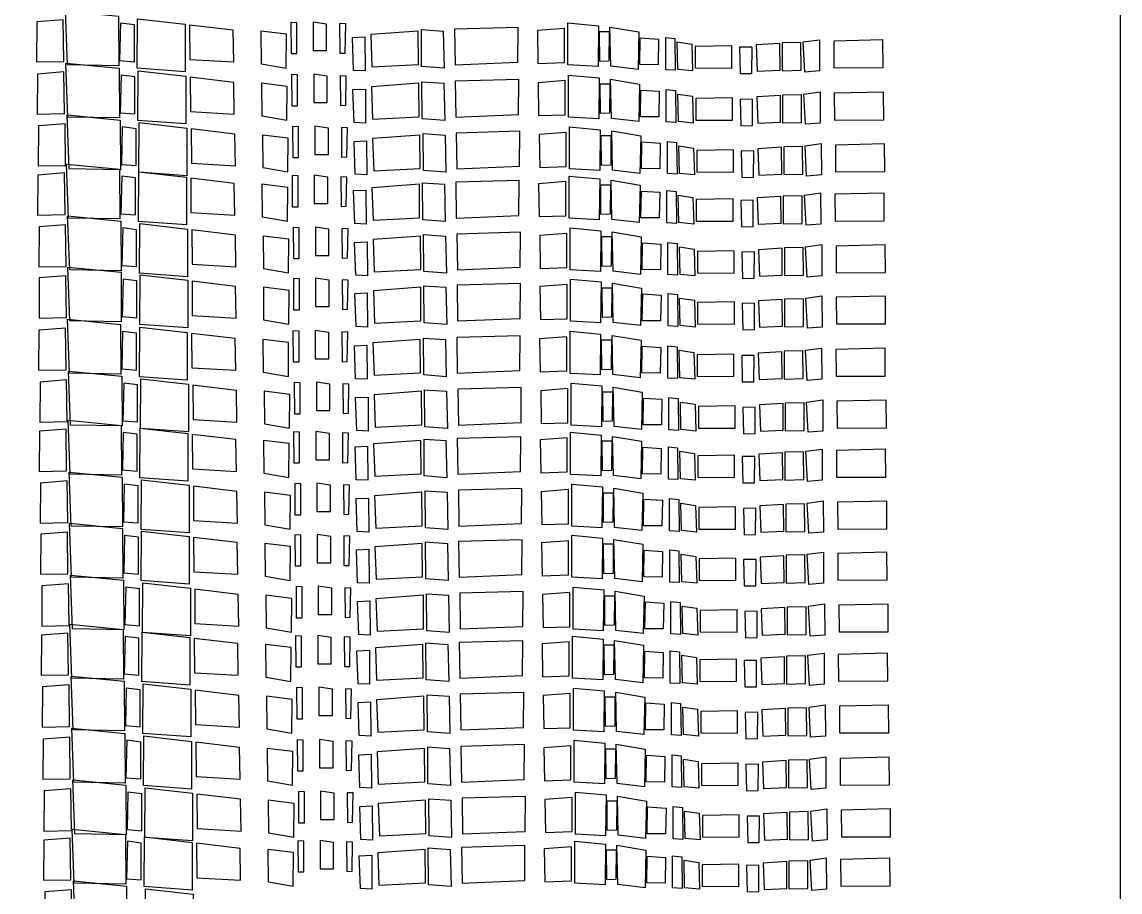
# Model space of a CAD drawing. Extents: x 1 to 156, y 0 to 242.
# Drawn here: x 75.2 to 155.9, y 118.2 to 182.2 of the extents above; entities that cross this region are included whole.
import ezdxf

# ---------------------------------------------------------------- set-up
doc = ezdxf.new("R2010")
doc.units = 0
doc.layers.get('0').update_dxf_attribs({"linetype": 'CONTINUOUS'})

msp = doc.modelspace()

# ---------------------------------------------------------------- linework, layer by layer
at = {"color": 7}
msp.add_lwpolyline([(0.657896, 2.400009), (0.657896, 227.00637), (8.592498, 234.941014), (8.592498, 242.398827), (11.251446, 242.398827), (11.251446, 239.998607), (31.086725, 239.998607), (31.086725, 242.398827), (33.724845, 242.398827), (33.724845, 237.599974), (122.790896, 237.599974), (122.790896, 242.398827), (125.429016, 242.398827), (125.429016, 239.998607), (145.264296, 239.998607), (145.264296, 242.398827), (147.92324, 242.398827), (147.92324, 234.941014), (155.857888, 227.006321), (155.857888, 2.400009)], dxfattribs=at)
for points in [[(76.29337, 182.175177), (76.27217, 179.227593), (78.286714, 179.269993), (78.244314, 182.323609), (76.29337, 182.175177)], [(78.392722, 182.980993), (82.294568, 182.599289), (82.315768, 178.951905), (78.541162, 179.015505), (78.392722, 182.980993)], [(83.694144, 182.408441), (87.19308, 182.005529), (87.19308, 178.506601), (83.672944, 178.761057), (83.694144, 182.408441)], [(82.443016, 182.090345), (82.379416, 179.333617), (83.460904, 179.248801), (83.460904, 181.963121), (82.443016, 182.090345)], [(87.511168, 181.941921), (87.532368, 179.418441), (90.75564, 179.227593), (90.71324, 181.560209), (87.511168, 181.941921)], [(92.748968, 181.496601), (92.770168, 179.100345), (94.615064, 178.782273), (94.636264, 181.263337), (92.748968, 181.496601)], [(94.954352, 182.132769), (94.975552, 179.842553), (95.399664, 179.842553), (95.399664, 182.111561), (94.954352, 182.132769)], [(96.587184, 182.153969), (96.587184, 180.075825), (97.583856, 180.075825), (97.583856, 182.005529), (96.587184, 182.153969)], [(98.538112, 182.047937), (98.559312, 179.863769), (98.941008, 179.884969), (98.983408, 182.026737), (98.538112, 182.047937)], [(100.828328, 181.242129), (100.913152, 178.867097), (104.327264, 179.036737), (104.306064, 181.496601), (100.828328, 181.242129)], [(104.53932, 181.602625), (106.150944, 181.496601), (106.214544, 178.761057), (104.560496, 178.888297), (104.53932, 181.602625)], [(106.977968, 181.645041), (107.020368, 179.015529), (111.622, 179.206377), (111.6432, 181.772273), (106.977968, 181.645041)], [(113.064, 181.539009), (113.1064, 179.121561), (115.05732, 179.185161), (115.05732, 181.687425), (113.064, 181.539009)], [(115.30312, 182.094673), (117.552312, 181.884729), (117.522312, 178.885809), (115.303104, 179.005753), (115.30312, 182.094673)], [(118.392032, 181.794777), (120.521272, 181.434905), (120.461272, 178.675881), (118.451992, 178.915801), (118.392032, 181.794777)], [(99.471168, 181.030065), (100.383008, 181.072465), (100.404208, 178.570193), (99.555976, 178.612593), (99.471168, 181.030065)], [(117.602008, 181.432977), (117.623208, 179.291209), (118.344208, 179.312409), (118.365408, 181.432961), (117.602008, 181.432977)], [(120.61124, 181.000049), (121.960752, 180.910089), (121.930752, 179.020761), (120.58124, 179.035801), (120.61124, 181.000049)], [(122.485568, 181.030049), (123.160336, 180.955089), (123.190336, 178.615921), (122.485584, 178.660961), (122.485568, 181.030049)], [(123.325272, 180.700161), (124.404896, 180.535217), (124.464816, 178.570921), (123.370208, 178.675881), (123.325272, 180.700161)], [(132.591976, 180.700161), (133.77656, 180.865105), (133.7916, 178.570921), (132.711984, 178.480953), (132.591976, 180.700161)], [(134.826192, 180.760145), (134.841232, 178.795841), (138.454944, 178.810881), (138.439904, 180.850145), (134.826192, 180.760145)], [(124.644792, 180.370281), (124.644792, 178.795841), (127.343848, 178.780801), (127.343848, 180.415209), (124.644792, 180.370281)], [(127.913648, 180.310297), (127.958688, 178.375993), (128.813384, 178.391033), (128.828424, 180.325353), (127.913648, 180.310297)], [(129.128208, 180.490233), (129.203168, 178.555929), (130.882576, 178.630889), (130.867536, 180.595185), (129.128208, 180.490233)], [(131.032528, 180.625185), (131.032528, 178.585921), (132.427032, 178.615921), (132.412072, 180.655201), (131.032528, 180.625185)], [(78.437866, 179.148857), (82.339712, 178.767153), (82.360912, 175.119777), (78.586306, 175.183377), (78.437866, 179.148857)], [(76.338514, 178.343041), (76.317314, 175.395449), (78.33185, 175.437849), (78.28945, 178.491465), (76.338514, 178.343041)], [(82.48816, 178.258217), (82.42456, 175.501481), (83.506048, 175.416657), (83.506048, 178.130977), (82.48816, 178.258217)], [(83.739288, 178.576305), (87.238224, 178.173385), (87.238224, 174.674457), (83.71808, 174.928929), (83.739288, 178.576305)], [(94.999496, 178.300633), (95.020696, 176.010425), (95.444816, 176.010425), (95.444816, 178.279417), (94.999496, 178.300633)], [(96.632328, 178.321841), (96.632328, 176.243673), (97.629, 176.243673), (97.629, 178.173385), (96.632328, 178.321841)], [(115.348264, 178.262529), (117.597456, 178.052601), (117.567456, 175.053665), (115.348232, 175.173633), (115.348264, 178.262529)], [(87.556312, 178.109785), (87.577512, 175.586305), (90.800776, 175.395449), (90.758376, 177.728081), (87.556312, 178.109785)], [(92.794104, 177.664457), (92.815304, 175.268217), (94.660192, 174.950129), (94.681392, 177.431201), (92.794104, 177.664457)], [(98.583256, 178.215801), (98.604456, 176.031617), (98.986152, 176.052817), (99.028552, 178.194593), (98.583256, 178.215801)], [(100.873456, 177.409985), (100.958288, 175.034945), (104.3724, 175.204601), (104.3512, 177.664457), (100.873456, 177.409985)], [(104.584464, 177.770489), (106.196088, 177.664457), (106.259688, 174.928929), (104.60564, 175.056169), (104.584464, 177.770489)], [(107.023112, 177.812897), (107.065512, 175.183401), (111.667144, 175.374249), (111.688344, 177.940129), (107.023112, 177.812897)], [(113.109136, 177.706865), (113.151536, 175.289417), (115.102456, 175.353017), (115.102456, 177.855289), (113.109136, 177.706865)], [(117.647152, 177.600833), (117.668352, 175.459057), (118.389344, 175.480257), (118.410544, 177.600825), (117.647152, 177.600833)], [(118.43716, 177.962633), (120.566416, 177.602761), (120.506416, 174.843745), (118.497136, 175.083657), (118.43716, 177.962633)], [(99.516312, 177.197921), (100.428136, 177.240321), (100.449336, 174.738049), (99.601112, 174.780449), (99.516312, 177.197921)], [(120.656368, 177.167913), (122.005896, 177.077945), (121.975896, 175.188625), (120.626384, 175.203665), (120.656368, 177.167913)], [(122.530712, 177.197905), (123.205472, 177.122945), (123.235472, 174.783785), (122.53072, 174.828825), (122.530712, 177.197905)], [(123.370416, 176.868017), (124.45004, 176.703081), (124.51004, 174.738785), (123.415432, 174.843745), (123.370416, 176.868017)], [(129.173352, 176.658097), (129.248312, 174.723785), (130.92772, 174.798745), (130.91268, 176.763041), (129.173352, 176.658097)], [(131.07768, 176.793057), (131.07768, 174.753769), (132.472176, 174.783769), (132.457136, 176.823033), (131.07768, 176.793057)], [(132.63712, 176.868017), (133.821704, 177.032961), (133.836664, 174.738785), (132.757056, 174.648817), (132.63712, 176.868017)], [(134.871336, 176.928001), (134.886376, 174.963705), (138.500096, 174.978665), (138.485056, 177.017953), (134.871336, 176.928001)], [(124.689936, 176.538145), (124.689936, 174.963705), (127.388992, 174.948665), (127.388992, 176.583081), (124.689936, 176.538145)], [(127.958792, 176.478153), (128.003832, 174.543849), (128.858528, 174.558889), (128.873568, 176.493201), (127.958792, 176.478153)], [(78.520818, 175.343137), (82.422664, 174.961425), (82.443864, 171.314057), (78.669258, 171.377657), (78.520818, 175.343137)], [(76.421466, 174.537313), (76.400266, 171.589729), (78.414802, 171.632129), (78.372402, 174.685745), (76.421466, 174.537313)], [(82.571104, 174.452497), (82.507504, 171.695761), (83.588992, 171.610921), (83.588992, 174.325249), (82.571104, 174.452497)], [(83.82224, 174.770577), (87.321176, 174.367665), (87.321176, 170.868737), (83.801032, 171.123201), (83.82224, 174.770577)], [(87.639256, 174.304057), (87.660456, 171.780577), (90.88372, 171.589729), (90.84132, 173.922353), (87.639256, 174.304057)], [(95.082448, 174.494905), (95.103648, 172.204697), (95.52776, 172.204697), (95.52776, 174.473697), (95.082448, 174.494905)], [(96.715288, 174.516105), (96.715288, 172.437945), (97.71196, 172.437945), (97.71196, 174.367665), (96.715288, 174.516105)], [(98.6662, 174.410081), (98.6874, 172.225897), (99.069112, 172.247097), (99.111512, 174.388857), (98.6662, 174.410081)], [(115.431208, 174.456801), (117.680416, 174.246881), (117.650416, 171.247945), (115.431192, 171.367905), (115.431208, 174.456801)], [(92.877056, 173.858729), (92.898256, 171.462481), (94.743152, 171.144401), (94.764352, 173.625473), (92.877056, 173.858729)], [(99.599256, 173.392209), (100.511096, 173.434609), (100.532296, 170.932337), (99.684072, 170.974737), (99.599256, 173.392209)], [(100.956424, 173.604257), (101.04124, 171.229233), (104.45536, 171.398873), (104.43416, 173.858729), (100.956424, 173.604257)], [(104.667408, 173.964761), (106.279048, 173.858729), (106.342648, 171.123201), (104.6886, 171.250433), (104.667408, 173.964761)], [(107.106056, 174.007177), (107.148456, 171.377673), (111.750088, 171.568513), (111.771288, 174.134401), (107.106056, 174.007177)], [(113.192096, 173.901145), (113.234496, 171.483705), (115.1854, 171.547305), (115.1854, 174.049577), (113.192096, 173.901145)], [(117.730096, 173.795113), (117.751296, 171.653345), (118.472296, 171.674545), (118.493496, 173.795113), (117.730096, 173.795113)], [(118.52012, 174.156913), (120.64936, 173.797033), (120.58936, 171.038017), (118.580072, 171.277929), (118.52012, 174.156913)], [(120.739328, 173.362193), (122.088856, 173.272225), (122.058856, 171.382897), (120.709336, 171.397937), (120.739328, 173.362193)], [(122.613672, 173.392177), (123.288432, 173.317217), (123.318432, 170.978049), (122.61368, 171.023089), (122.613672, 173.392177)], [(123.45336, 173.062297), (124.532984, 172.897353), (124.592904, 170.933057), (123.498304, 171.038017), (123.45336, 173.062297)], [(124.772896, 172.732409), (124.772896, 171.157977), (127.471936, 171.142937), (127.471936, 172.777353), (124.772896, 172.732409)], [(128.041736, 172.672433), (128.086776, 170.738121), (128.941464, 170.753161), (128.956504, 172.687481), (128.041736, 172.672433)], [(129.256296, 172.852369), (129.331256, 170.918065), (131.010664, 170.993025), (130.995624, 172.957329), (129.256296, 172.852369)], [(131.160624, 172.987321), (131.160624, 170.948049), (132.555136, 170.978049), (132.540096, 173.017321), (131.160624, 172.987321)], [(132.72008, 173.062297), (133.904664, 173.227241), (133.919624, 170.933057), (132.840008, 170.843089), (132.72008, 173.062297)], [(134.95428, 173.122273), (134.96932, 171.157977), (138.58304, 171.173017), (138.568, 173.212297), (134.95428, 173.122273)], [(76.379978, 170.922137), (76.358778, 167.974553), (78.373322, 168.016953), (78.330922, 171.070569), (76.379978, 170.922137)], [(78.479346, 171.727953), (82.381184, 171.346257), (82.402384, 167.698881), (78.627778, 167.762481), (78.479346, 171.727953)], [(83.78076, 171.155401), (87.279704, 170.752489), (87.279704, 167.253561), (83.75956, 167.508025), (83.78076, 171.155401)], [(82.529632, 170.837321), (82.466032, 168.080585), (83.547528, 167.995761), (83.547528, 170.710081), (82.529632, 170.837321)], [(87.597776, 170.688881), (87.618976, 168.165401), (90.842232, 167.974553), (90.799832, 170.307177), (87.597776, 170.688881)], [(92.835584, 170.243561), (92.856784, 167.847305), (94.701664, 167.529225), (94.722864, 170.010297), (92.835584, 170.243561)], [(95.040968, 170.879729), (95.062168, 168.589513), (95.48628, 168.589513), (95.48628, 170.858521), (95.040968, 170.879729)], [(96.673808, 170.900929), (96.673808, 168.822769), (97.670472, 168.822769), (97.670472, 170.752489), (96.673808, 170.900929)], [(98.62472, 170.794913), (98.64592, 168.610721), (99.027632, 168.631921), (99.070032, 170.773681), (98.62472, 170.794913)], [(100.914952, 169.989089), (100.99976, 167.614049), (104.413864, 167.783697), (104.392664, 170.243561), (100.914952, 169.989089)], [(104.625928, 170.349585), (106.237568, 170.243561), (106.301168, 167.508025), (104.647136, 167.635257), (104.625928, 170.349585)], [(107.064592, 170.391985), (107.106992, 167.762489), (111.708624, 167.953337), (111.729824, 170.519233), (107.064592, 170.391985)], [(113.1506, 170.285969), (113.193, 167.868521), (115.14392, 167.932121), (115.14392, 170.434393), (113.1506, 170.285969)], [(115.389744, 170.841617), (117.638936, 170.631705), (117.608936, 167.632769), (115.389728, 167.752729), (115.389744, 170.841617)], [(117.688616, 170.179937), (117.709816, 168.038169), (118.4308, 168.059369), (118.452, 170.179937), (117.688616, 170.179937)], [(118.47864, 170.541737), (120.60788, 170.181857), (120.54788, 167.422841), (118.5386, 167.662761), (118.47864, 170.541737)], [(99.557776, 169.777033), (100.469616, 169.819433), (100.490816, 167.317153), (99.642592, 167.359553), (99.557776, 169.777033)], [(120.697864, 169.747017), (122.047376, 169.657049), (122.017376, 167.767721), (120.667856, 167.782761), (120.697864, 169.747017)], [(122.572192, 169.777009), (123.246952, 169.702049), (123.276952, 167.362881), (122.5722, 167.407921), (122.572192, 169.777009)], [(123.41188, 169.447121), (124.491504, 169.282177), (124.551504, 167.317881), (123.456904, 167.422841), (123.41188, 169.447121)], [(131.11916, 169.372145), (131.11916, 167.332881), (132.513656, 167.362881), (132.498616, 169.402161), (131.11916, 169.372145)], [(132.6786, 169.447121), (133.863168, 169.612065), (133.878208, 167.317881), (132.798592, 167.227913), (132.6786, 169.447121)], [(134.9128, 169.507097), (134.92784, 167.542785), (138.541544, 167.557825), (138.526504, 169.597105), (134.9128, 169.507097)], [(124.731416, 169.117233), (124.731416, 167.542785), (127.430456, 167.527825), (127.430456, 169.162257), (124.731416, 169.117233)], [(128.000256, 169.057257), (128.045296, 167.122953), (128.900008, 167.137993), (128.915048, 169.072305), (128.000256, 169.057257)], [(129.214832, 169.237193), (129.289792, 167.302889), (130.9692, 167.377849), (130.95416, 169.342153), (129.214832, 169.237193)], [(78.562298, 167.922225), (82.464144, 167.540529), (82.485344, 163.893153), (78.71073, 163.956753), (78.562298, 167.922225)], [(76.46293, 167.116417), (76.44173, 164.168825), (78.456274, 164.211225), (78.413874, 167.264841), (76.46293, 167.116417)], [(82.612584, 167.031593), (82.548984, 164.274857), (83.630472, 164.190033), (83.630472, 166.904353), (82.612584, 167.031593)], [(83.86372, 167.349673), (87.362648, 166.946761), (87.362648, 163.447833), (83.842512, 163.702305), (83.86372, 167.349673)], [(95.12392, 167.074001), (95.14512, 164.783785), (95.56924, 164.783785), (95.56924, 167.052793), (95.12392, 167.074001)], [(96.756752, 167.095201), (96.756752, 165.017057), (97.753432, 165.017057), (97.753432, 166.946761), (96.756752, 167.095201)], [(98.70768, 166.989185), (98.72888, 164.805001), (99.110576, 164.826201), (99.152976, 166.967969), (98.70768, 166.989185)], [(115.472688, 167.035889), (117.721896, 166.825985), (117.691896, 163.827041), (115.47268, 163.946985), (115.472688, 167.035889)], [(87.680736, 166.883153), (87.701936, 164.359673), (90.925192, 164.168825), (90.882792, 166.501441), (87.680736, 166.883153)], [(92.918536, 166.437833), (92.939736, 164.041593), (94.784632, 163.723505), (94.805832, 166.204569), (92.918536, 166.437833)], [(100.997904, 166.183361), (101.08272, 163.808337), (104.496824, 163.977977), (104.475624, 166.437833), (100.997904, 166.183361)], [(104.708888, 166.543849), (106.320512, 166.437833), (106.384112, 163.702305), (104.730072, 163.829529), (104.708888, 166.543849)], [(107.147536, 166.586257), (107.189936, 163.956761), (111.791568, 164.147625), (111.812768, 166.713505), (107.147536, 166.586257)], [(113.23356, 166.480241), (113.27596, 164.062793), (115.226888, 164.126393), (115.226888, 166.628665), (113.23356, 166.480241)], [(117.771576, 166.374209), (117.792776, 164.232441), (118.513768, 164.253641), (118.534968, 166.374209), (117.771576, 166.374209)], [(118.561584, 166.736009), (120.69084, 166.376137), (120.63084, 163.617121), (118.621552, 163.857033), (118.561584, 166.736009)], [(99.640736, 165.971297), (100.552576, 166.013697), (100.573776, 163.511441), (99.725536, 163.553841), (99.640736, 165.971297)], [(120.780808, 165.941289), (122.13032, 165.851321), (122.10032, 163.961993), (120.750792, 163.977033), (120.780808, 165.941289)], [(122.655136, 165.971281), (123.329904, 165.896321), (123.359904, 163.557153), (122.655152, 163.602193), (122.655136, 165.971281)], [(123.49484, 165.641393), (124.574464, 165.476457), (124.634464, 163.512161), (123.539848, 163.617121), (123.49484, 165.641393)], [(124.814376, 165.311513), (124.814376, 163.737073), (127.513416, 163.722033), (127.513416, 165.356457), (124.814376, 165.311513)], [(129.297776, 165.431465), (129.372736, 163.497161), (131.052144, 163.572121), (131.037104, 165.536425), (129.297776, 165.431465)], [(131.202112, 165.566425), (131.202112, 163.527153), (132.5966, 163.557153), (132.58164, 165.596425), (131.202112, 165.566425)], [(132.761544, 165.641393), (133.946128, 165.806337), (133.961168, 163.512161), (132.881552, 163.422185), (132.761544, 165.641393)], [(134.995744, 165.701369), (135.010784, 163.737073), (138.624496, 163.752113), (138.609536, 165.791393), (134.995744, 165.701369)], [(128.083216, 165.251529), (128.128256, 163.317225), (128.982952, 163.332265), (128.997992, 165.266577), (128.083216, 165.251529)], [(78.578562, 164.162409), (82.480408, 163.780713), (82.501608, 160.133337), (78.727002, 160.196937), (78.578562, 164.162409)], [(76.479202, 163.356601), (76.458002, 160.409009), (78.472546, 160.451409), (78.430146, 163.505025), (76.479202, 163.356601)], [(82.628848, 163.271769), (82.565248, 160.515041), (83.646728, 160.430209), (83.646728, 163.144537), (82.628848, 163.271769)], [(83.879984, 163.589857), (87.37892, 163.186953), (87.37892, 159.688017), (83.858784, 159.942473), (83.879984, 163.589857)], [(87.697, 163.123337), (87.7182, 160.599865), (90.941456, 160.409009), (90.899056, 162.741625), (87.697, 163.123337)], [(95.140192, 163.314177), (95.161392, 161.023969), (95.585504, 161.023969), (95.585504, 163.292985), (95.140192, 163.314177)], [(96.773024, 163.335393), (96.773024, 161.257233), (97.769688, 161.257233), (97.769688, 163.186953), (96.773024, 163.335393)], [(98.723952, 163.229369), (98.745152, 161.045185), (99.126848, 161.066385), (99.169248, 163.208145), (98.723952, 163.229369)], [(107.163808, 162.826457), (107.206208, 160.196953), (111.80784, 160.387801), (111.82904, 162.953689), (107.163808, 162.826457)], [(115.48896, 163.276089), (117.738168, 163.066161), (117.708168, 160.067233), (115.48896, 160.187177), (115.48896, 163.276089)], [(118.577864, 162.976193), (120.707112, 162.616321), (120.647112, 159.857305), (118.637832, 160.097217), (118.577864, 162.976193)], [(92.934808, 162.678017), (92.956008, 160.281769), (94.800904, 159.963689), (94.822104, 162.444745), (92.934808, 162.678017)], [(99.656992, 162.211497), (100.568832, 162.253897), (100.590032, 159.751625), (99.741808, 159.794025), (99.656992, 162.211497)], [(101.014168, 162.423545), (101.098992, 160.048505), (104.513096, 160.218161), (104.491896, 162.678017), (101.014168, 162.423545)], [(104.72516, 162.784033), (106.336784, 162.678017), (106.400384, 159.942473), (104.746344, 160.069705), (104.72516, 162.784033)], [(113.249832, 162.720433), (113.292232, 160.302977), (115.24316, 160.366577), (115.24316, 162.868849), (113.249832, 162.720433)], [(117.787848, 162.614401), (117.809048, 160.472633), (118.53004, 160.493833), (118.55124, 162.614385), (117.787848, 162.614401)], [(120.79708, 162.181473), (122.146592, 162.091505), (122.116592, 160.202169), (120.767072, 160.217209), (120.79708, 162.181473)], [(122.671408, 162.211465), (123.346176, 162.136505), (123.376176, 159.797345), (122.671424, 159.842385), (122.671408, 162.211465)], [(123.511112, 161.881577), (124.59072, 161.716641), (124.65072, 159.752337), (123.55612, 159.857305), (123.511112, 161.881577)], [(124.83064, 161.551697), (124.83064, 159.977249), (127.529672, 159.962209), (127.529672, 161.596633), (124.83064, 161.551697)], [(128.099488, 161.491721), (128.144528, 159.557409), (128.999224, 159.572449), (129.014264, 161.506761), (128.099488, 161.491721)], [(129.314048, 161.671657), (129.389008, 159.737345), (131.068416, 159.812305), (131.053376, 161.776601), (129.314048, 161.671657)], [(131.218384, 161.806609), (131.218384, 159.767337), (132.61288, 159.797337), (132.59784, 161.836609), (131.218384, 161.806609)], [(132.777816, 161.881577), (133.962384, 162.046521), (133.977424, 159.752337), (132.897808, 159.662369), (132.777816, 161.881577)], [(135.012016, 161.941561), (135.027056, 159.977249), (138.640768, 159.992289), (138.625728, 162.031561), (135.012016, 161.941561)], [(78.549968, 160.325057), (82.451808, 159.943353), (82.473008, 156.295977), (78.698402, 156.359577), (78.549968, 160.325057)], [(83.851376, 159.752505), (87.35032, 159.349593), (87.35032, 155.850657), (83.830184, 156.105129), (83.851376, 159.752505)], [(76.450606, 159.519241), (76.429422, 156.571657), (78.443963, 156.614057), (78.401539, 159.667673), (76.450606, 159.519241)], [(82.600248, 159.434417), (82.536648, 156.677681), (83.618136, 156.592857), (83.618136, 159.307185), (82.600248, 159.434417)], [(87.6684, 159.285977), (87.6896, 156.762505), (90.912864, 156.571657), (90.870464, 158.904273), (87.6684, 159.285977)], [(95.111592, 159.476833), (95.132792, 157.186617), (95.556904, 157.186617), (95.556904, 159.455625), (95.111592, 159.476833)], [(96.744424, 159.498033), (96.744424, 157.419881), (97.741096, 157.419881), (97.741096, 159.349593), (96.744424, 159.498033)], [(98.695352, 159.392009), (98.716552, 157.207825), (99.098256, 157.229025), (99.140656, 159.370793), (98.695352, 159.392009)], [(104.696552, 158.946689), (106.308192, 158.840657), (106.371792, 156.105129), (104.71776, 156.232361), (104.696552, 158.946689)], [(107.135216, 158.989097), (107.177616, 156.359593), (111.779248, 156.550449), (111.800448, 159.116329), (107.135216, 158.989097)], [(113.221232, 158.883073), (113.263632, 156.465625), (115.214552, 156.529225), (115.214552, 159.031497), (113.221232, 158.883073)], [(115.460368, 159.438729), (117.709568, 159.228801), (117.679568, 156.229873), (115.46036, 156.349825), (115.460368, 159.438729)], [(118.549264, 159.138833), (120.678504, 158.778961), (120.618584, 156.019945), (118.609296, 156.259857), (118.549264, 159.138833)], [(92.906208, 158.840657), (92.927408, 156.444417), (94.772296, 156.126337), (94.793496, 158.607401), (92.906208, 158.840657)], [(99.6284, 158.374137), (100.540248, 158.416537), (100.561448, 155.914265), (99.713224, 155.956665), (99.6284, 158.374137)], [(100.985568, 158.586193), (101.070392, 156.211153), (104.484496, 156.380801), (104.463296, 158.840657), (100.985568, 158.586193)], [(117.759248, 158.777041), (117.780448, 156.635265), (118.501432, 156.656465), (118.522632, 158.777033), (117.759248, 158.777041)], [(120.768488, 158.344121), (122.118, 158.254153), (122.088, 156.364825), (120.73848, 156.379785), (120.768488, 158.344121)], [(122.642816, 158.374105), (123.317576, 158.299145), (123.347576, 155.959977), (122.642824, 156.004937), (122.642816, 158.374105)], [(132.749224, 158.044225), (133.9338, 158.209169), (133.94884, 155.914985), (132.869232, 155.825017), (132.749224, 158.044225)], [(134.983424, 158.104201), (134.998464, 156.139905), (138.612176, 156.154865), (138.597216, 158.194137), (134.983424, 158.104201)], [(123.482512, 158.044225), (124.562128, 157.879281), (124.622128, 155.914985), (123.52752, 156.019945), (123.482512, 158.044225)], [(124.802048, 157.714345), (124.802048, 156.139905), (127.501088, 156.124945), (127.501088, 157.759361), (124.802048, 157.714345)], [(128.07088, 157.654361), (128.11592, 155.720049), (128.970624, 155.735009), (128.985664, 157.669329), (128.07088, 157.654361)], [(129.285448, 157.834297), (129.360408, 155.899985), (131.039816, 155.974945), (131.024776, 157.939249), (129.285448, 157.834297)], [(131.189776, 157.969249), (131.189776, 155.929977), (132.584288, 155.959977), (132.569248, 157.999249), (131.189776, 157.969249)], [(78.63292, 156.519329), (82.534768, 156.137625), (82.555968, 152.490257), (78.781354, 152.553857), (78.63292, 156.519329)], [(76.533558, 155.713513), (76.512374, 152.765921), (78.526915, 152.808321), (78.484491, 155.861937), (76.533558, 155.713513)], [(83.934336, 155.946777), (87.433272, 155.543865), (87.433272, 152.044937), (83.913136, 152.299401), (83.934336, 155.946777)], [(95.194552, 155.671105), (95.215752, 153.380897), (95.639864, 153.380897), (95.639864, 155.649897), (95.194552, 155.671105)], [(96.827376, 155.692305), (96.827376, 153.614153), (97.824056, 153.614153), (97.824056, 155.543865), (96.827376, 155.692305)], [(82.683208, 155.628689), (82.619608, 152.871953), (83.701096, 152.787129), (83.701096, 155.501457), (82.683208, 155.628689)], [(87.751352, 155.480249), (87.772552, 152.956777), (90.995816, 152.765921), (90.953416, 155.098553), (87.751352, 155.480249)], [(92.98916, 155.034937), (93.01036, 152.638697), (94.855248, 152.320609), (94.876448, 154.801673), (92.98916, 155.034937)], [(98.778304, 155.586281), (98.799504, 153.402097), (99.181208, 153.423297), (99.223608, 155.565073), (98.778304, 155.586281)], [(101.06852, 154.780465), (101.153344, 152.405433), (104.567448, 152.575073), (104.546248, 155.034937), (101.06852, 154.780465)], [(104.779504, 155.140961), (106.391136, 155.034937), (106.454736, 152.299401), (104.800696, 152.426633), (104.779504, 155.140961)], [(107.218168, 155.183377), (107.260568, 152.553873), (111.8622, 152.744721), (111.8834, 155.310601), (107.218168, 155.183377)], [(113.304184, 155.077345), (113.346584, 152.659897), (115.297512, 152.723497), (115.297512, 155.225769), (113.304184, 155.077345)], [(115.54332, 155.633001), (117.792512, 155.423073), (117.762512, 152.424145), (115.543296, 152.544105), (115.54332, 155.633001)], [(117.8422, 154.971313), (117.8634, 152.829545), (118.584392, 152.850745), (118.605592, 154.971313), (117.8422, 154.971313)], [(118.632216, 155.333105), (120.761464, 154.973241), (120.701464, 152.214217), (118.692176, 152.454137), (118.632216, 155.333105)], [(99.711352, 154.568409), (100.6232, 154.610809), (100.6444, 152.108537), (99.796168, 152.150937), (99.711352, 154.568409)], [(120.85144, 154.538393), (122.200944, 154.448425), (122.170944, 152.559097), (120.821416, 152.574057), (120.85144, 154.538393)], [(122.725768, 154.568377), (123.400528, 154.493417), (123.430528, 152.154249), (122.725776, 152.199209), (122.725768, 154.568377)], [(123.565472, 154.238497), (124.64508, 154.073561), (124.70508, 152.109257), (123.610472, 152.214217), (123.565472, 154.238497)], [(129.368408, 154.028577), (129.443368, 152.094257), (131.122776, 152.169217), (131.107736, 154.133521), (129.368408, 154.028577)], [(131.272728, 154.163529), (131.272728, 152.124249), (132.667232, 152.154249), (132.652272, 154.193529), (131.272728, 154.163529)], [(132.832176, 154.238497), (134.016752, 154.403441), (134.031792, 152.109257), (132.952176, 152.019289), (132.832176, 154.238497)], [(135.066376, 154.298473), (135.081416, 152.334177), (138.695128, 152.349137), (138.680168, 154.388417), (135.066376, 154.298473)], [(124.885, 153.908617), (124.885, 152.334177), (127.58404, 152.319217), (127.58404, 153.953633), (124.885, 153.908617)], [(128.153832, 153.848641), (128.198872, 151.914329), (129.053568, 151.929289), (129.068608, 153.863601), (128.153832, 153.848641)], [(78.591444, 152.904153), (82.493288, 152.522457), (82.514488, 148.875081), (78.739877, 148.938681), (78.591444, 152.904153)], [(76.492082, 152.098337), (76.470898, 149.150745), (78.48544, 149.193145), (78.443016, 152.246769), (76.492082, 152.098337)], [(82.641728, 152.013513), (82.578128, 149.256777), (83.659624, 149.171961), (83.659624, 151.886281), (82.641728, 152.013513)], [(83.892864, 152.331601), (87.391792, 151.928697), (87.391792, 148.429761), (83.871656, 148.684225), (83.892864, 152.331601)], [(87.70988, 151.865073), (87.73108, 149.341609), (90.954344, 149.150745), (90.911944, 151.483369), (87.70988, 151.865073)], [(95.153072, 152.055929), (95.174272, 149.765721), (95.598392, 149.765721), (95.598392, 152.034721), (95.153072, 152.055929)], [(96.785904, 152.077129), (96.785904, 149.998977), (97.782576, 149.998977), (97.782576, 151.928697), (96.785904, 152.077129)], [(98.736832, 151.971105), (98.758032, 149.786921), (99.139736, 149.808121), (99.182136, 151.949889), (98.736832, 151.971105)], [(107.17668, 151.568201), (107.21908, 148.938689), (111.820712, 149.129553), (111.841912, 151.695425), (107.17668, 151.568201)], [(115.501832, 152.017825), (117.75104, 151.807905), (117.72104, 148.808969), (115.501816, 148.928929), (115.501832, 152.017825)], [(118.590744, 151.717937), (120.719984, 151.358065), (120.659984, 148.599041), (118.650696, 148.838961), (118.590744, 151.717937)], [(92.94768, 151.419761), (92.96888, 149.023513), (94.813776, 148.705433), (94.834976, 151.186497), (92.94768, 151.419761)], [(99.66988, 150.953233), (100.581728, 150.995633), (100.602928, 148.493361), (99.754704, 148.535761), (99.66988, 150.953233)], [(101.02704, 151.165289), (101.111856, 148.790257), (104.525976, 148.959905), (104.504776, 151.419761), (101.02704, 151.165289)], [(104.738032, 151.525785), (106.349664, 151.419761), (106.413264, 148.684225), (104.759224, 148.811457), (104.738032, 151.525785)], [(113.262712, 151.462169), (113.305112, 149.044721), (115.256032, 149.108321), (115.256032, 151.610585), (113.262712, 151.462169)], [(117.80072, 151.356137), (117.82192, 149.214369), (118.542912, 149.235569), (118.564112, 151.356137), (117.80072, 151.356137)], [(120.809952, 150.923217), (122.159472, 150.833241), (122.129472, 148.943921), (120.77996, 148.958881), (120.809952, 150.923217)], [(122.684288, 150.953201), (123.359048, 150.878241), (123.389048, 148.539073), (122.684296, 148.584113), (122.684288, 150.953201)], [(123.523992, 150.623321), (124.603608, 150.458385), (124.663608, 148.494081), (123.568992, 148.599041), (123.523992, 150.623321)], [(124.84352, 150.293433), (124.84352, 148.719001), (127.54256, 148.704041), (127.54256, 150.338465), (124.84352, 150.293433)], [(128.11236, 150.233465), (128.1574, 148.299145), (129.012104, 148.314185), (129.027144, 150.248497), (128.11236, 150.233465)], [(129.326928, 150.413401), (129.401888, 148.479081), (131.081296, 148.554041), (131.066256, 150.518345), (129.326928, 150.413401)], [(131.231248, 150.548345), (131.231248, 148.509073), (132.625752, 148.539073), (132.610712, 150.578337), (131.231248, 150.548345)], [(132.790704, 150.623321), (133.97528, 150.788265), (133.99032, 148.494081), (132.910712, 148.404113), (132.790704, 150.623321)], [(135.024904, 150.683305), (135.039944, 148.719001), (138.653664, 148.734041), (138.638624, 150.773321), (135.024904, 150.683305)], [(76.575034, 148.292617), (76.55385, 145.345025), (78.568391, 145.387425), (78.525967, 148.441041), (76.575034, 148.292617)], [(78.674396, 149.098425), (82.57624, 148.716729), (82.59744, 145.069353), (78.822822, 145.132953), (78.674396, 149.098425)], [(83.975816, 148.525881), (87.474744, 148.122969), (87.474744, 144.624033), (83.954608, 144.878497), (83.975816, 148.525881)], [(82.72468, 148.207793), (82.66108, 145.451057), (83.742576, 145.366233), (83.742576, 148.080561), (82.72468, 148.207793)], [(87.792832, 148.059353), (87.814032, 145.535881), (91.037296, 145.345025), (90.994896, 147.677649), (87.792832, 148.059353)], [(93.030632, 147.614033), (93.051832, 145.217793), (94.896728, 144.899705), (94.917928, 147.380777), (93.030632, 147.614033)], [(95.236024, 148.250209), (95.257224, 145.959993), (95.681336, 145.959993), (95.681336, 148.228993), (95.236024, 148.250209)], [(96.868856, 148.271401), (96.868856, 146.193249), (97.865528, 146.193249), (97.865528, 148.122969), (96.868856, 148.271401)], [(98.819784, 148.165377), (98.840984, 145.981193), (99.22268, 146.002393), (99.26508, 148.144161), (98.819784, 148.165377)], [(101.109992, 147.359561), (101.194808, 144.984529), (104.608928, 145.154177), (104.587728, 147.614033), (101.109992, 147.359561)], [(104.820984, 147.720057), (106.432616, 147.614033), (106.496216, 144.878497), (104.842168, 145.005729), (104.820984, 147.720057)], [(107.259632, 147.762473), (107.302032, 145.132969), (111.903656, 145.323825), (111.924856, 147.889705), (107.259632, 147.762473)], [(113.345664, 147.656441), (113.388064, 145.238993), (115.338984, 145.302593), (115.338984, 147.804865), (113.345664, 147.656441)], [(115.584784, 148.212105), (117.834, 148.002177), (117.804, 145.003241), (115.584784, 145.123201), (115.584784, 148.212105)], [(118.673696, 147.912201), (120.802936, 147.552337), (120.742936, 144.793321), (118.733648, 145.033233), (118.673696, 147.912201)], [(99.752832, 147.147505), (100.66468, 147.189905), (100.68588, 144.687641), (99.837656, 144.730041), (99.752832, 147.147505)], [(117.883672, 147.550417), (117.904872, 145.408641), (118.625864, 145.429841), (118.647064, 147.550417), (117.883672, 147.550417)], [(120.892904, 147.117497), (122.242424, 147.027521), (122.212424, 145.138201), (120.862912, 145.153241), (120.892904, 147.117497)], [(122.767248, 147.147481), (123.442, 147.072521), (123.472, 144.733353), (122.767256, 144.778313), (122.767248, 147.147481)], [(123.606944, 146.817601), (124.68656, 146.652657), (124.74656, 144.688353), (123.651936, 144.793321), (123.606944, 146.817601)], [(132.873656, 146.817601), (134.058232, 146.982537), (134.073272, 144.688353), (132.993664, 144.598385), (132.873656, 146.817601)], [(135.107856, 146.877577), (135.122896, 144.913273), (138.736616, 144.928313), (138.721576, 146.967593), (135.107856, 146.877577)], [(124.926472, 146.487713), (124.926472, 144.913273), (127.625512, 144.898313), (127.625512, 146.532737), (124.926472, 146.487713)], [(128.195312, 146.427737), (128.240352, 144.493425), (129.095048, 144.508465), (129.110088, 146.442769), (128.195312, 146.427737)], [(129.409872, 146.607673), (129.484832, 144.673353), (131.164232, 144.748313), (131.149192, 146.712617), (129.409872, 146.607673)], [(131.3142, 146.742633), (131.3142, 144.703345), (132.708704, 144.733345), (132.693664, 146.772617), (131.3142, 146.742633)], [(78.690665, 145.338617), (82.592504, 144.956913), (82.613704, 141.309537), (78.839098, 141.373137), (78.690665, 145.338617)], [(76.591302, 144.532801), (76.570118, 141.585209), (78.584661, 141.627609), (78.542237, 144.681225), (76.591302, 144.532801)], [(82.740952, 144.447977), (82.677352, 141.691241), (83.75884, 141.606417), (83.75884, 144.320737), (82.740952, 144.447977)], [(83.99208, 144.766057), (87.491016, 144.363153), (87.491016, 140.864217), (83.970872, 141.118681), (83.99208, 144.766057)], [(95.252296, 144.490385), (95.273496, 142.200177), (95.697616, 142.200177), (95.697616, 144.469177), (95.252296, 144.490385)], [(96.885128, 144.511593), (96.885128, 142.433441), (97.881792, 142.433441), (97.881792, 144.363153), (96.885128, 144.511593)], [(98.836048, 144.405569), (98.857248, 142.221385), (99.238952, 142.242585), (99.281352, 144.384353), (98.836048, 144.405569)], [(115.601056, 144.452281), (117.850264, 144.242369), (117.820264, 141.243425), (115.601056, 141.363385), (115.601056, 144.452281)], [(87.809096, 144.299537), (87.830296, 141.776065), (91.05356, 141.585209), (91.01116, 143.917833), (87.809096, 144.299537)], [(93.046904, 143.854217), (93.068104, 141.457969), (94.913, 141.139889), (94.9342, 143.620953), (93.046904, 143.854217)], [(101.126256, 143.599745), (101.21108, 141.224721), (104.6252, 141.394361), (104.604, 143.854217), (101.126256, 143.599745)], [(104.837256, 143.960241), (106.44888, 143.854217), (106.51248, 141.118681), (104.858432, 141.245913), (104.837256, 143.960241)], [(107.275904, 144.002657), (107.318304, 141.373153), (111.919928, 141.564009), (111.941128, 144.129889), (107.275904, 144.002657)], [(113.361936, 143.896625), (113.404336, 141.479185), (115.355256, 141.542785), (115.355256, 144.045057), (113.361936, 143.896625)], [(117.899944, 143.790601), (117.921144, 141.648825), (118.642136, 141.670025), (118.663336, 143.790601), (117.899944, 143.790601)], [(118.689968, 144.152393), (120.819208, 143.792513), (120.759208, 141.033505), (118.74992, 141.273417), (118.689968, 144.152393)], [(99.769104, 143.387689), (100.680944, 143.430089), (100.702144, 140.927825), (99.85392, 140.970225), (99.769104, 143.387689)], [(120.909168, 143.357681), (122.258696, 143.267705), (122.228696, 141.378377), (120.879184, 141.393417), (120.909168, 143.357681)], [(122.783504, 143.387665), (123.458272, 143.312705), (123.488272, 140.973537), (122.783512, 141.018577), (122.783504, 143.387665)], [(123.623216, 143.057777), (124.702832, 142.892841), (124.762832, 140.928545), (123.668208, 141.033505), (123.623216, 143.057777)], [(124.942744, 142.727897), (124.942744, 141.153457), (127.641784, 141.138497), (127.641784, 142.772921), (124.942744, 142.727897)], [(129.426144, 142.847857), (129.501104, 140.913545), (131.180512, 140.988505), (131.165472, 142.952809), (129.426144, 142.847857)], [(131.330472, 142.982809), (131.330472, 140.943537), (132.724976, 140.973537), (132.709936, 143.012801), (131.330472, 142.982809)], [(132.88992, 143.057777), (134.074504, 143.222721), (134.089544, 140.928545), (133.009928, 140.838569), (132.88992, 143.057777)], [(135.124128, 143.117753), (135.139168, 141.153457), (138.752896, 141.168497), (138.737856, 143.207777), (135.124128, 143.117753)], [(128.211576, 142.667921), (128.256616, 140.733609), (129.111312, 140.748649), (129.126352, 142.682953), (128.211576, 142.667921)], [(78.773618, 141.532889), (82.675456, 141.151185), (82.696656, 137.503809), (78.922044, 137.567409), (78.773618, 141.532889)], [(76.674255, 140.727073), (76.653071, 137.779481), (78.667613, 137.821881), (78.625189, 140.875505), (76.674255, 140.727073)], [(82.823896, 140.642249), (82.760296, 137.885513), (83.841784, 137.800697), (83.841784, 140.515025), (82.823896, 140.642249)], [(84.075032, 140.960337), (87.573968, 140.557433), (87.573968, 137.058489), (84.053832, 137.312961), (84.075032, 140.960337)], [(87.892048, 140.493809), (87.913248, 137.970337), (91.136512, 137.779481), (91.094112, 140.112105), (87.892048, 140.493809)], [(95.33524, 140.684665), (95.35644, 138.394449), (95.78056, 138.394449), (95.78056, 140.663457), (95.33524, 140.684665)], [(96.96808, 140.705865), (96.96808, 138.627713), (97.964744, 138.627713), (97.964744, 140.557433), (96.96808, 140.705865)], [(98.919, 140.599841), (98.9402, 138.415657), (99.321904, 138.436857), (99.364304, 140.578633), (98.919, 140.599841)], [(115.684008, 140.646561), (117.933216, 140.436641), (117.903216, 137.437705), (115.684008, 137.557657), (115.684008, 140.646561)], [(118.77292, 140.346665), (120.90216, 139.986793), (120.84216, 137.227777), (118.832872, 137.467689), (118.77292, 140.346665)], [(93.129856, 140.048489), (93.151056, 137.652249), (94.995944, 137.334169), (95.017144, 139.815225), (93.129856, 140.048489)], [(99.852048, 139.581961), (100.763896, 139.624361), (100.785096, 137.122097), (99.936872, 137.164497), (99.852048, 139.581961)], [(101.209208, 139.794025), (101.294032, 137.418993), (104.708144, 137.588633), (104.686944, 140.048489), (101.209208, 139.794025)], [(104.9202, 140.154513), (106.531832, 140.048489), (106.595432, 137.312961), (104.941392, 137.440193), (104.9202, 140.154513)], [(107.358856, 140.196929), (107.401256, 137.567425), (112.00288, 137.758281), (112.02408, 140.324161), (107.358856, 140.196929)], [(113.444888, 140.090897), (113.487288, 137.673457), (115.438208, 137.737057), (115.438208, 140.239329), (113.444888, 140.090897)], [(117.982896, 139.984873), (118.004096, 137.843105), (118.725088, 137.864305), (118.746288, 139.984873), (117.982896, 139.984873)], [(120.992128, 139.551953), (122.341648, 139.461977), (122.311648, 137.572649), (120.962136, 137.587689), (120.992128, 139.551953)], [(122.866464, 139.581945), (123.541224, 139.506985), (123.571224, 137.167809), (122.866472, 137.212849), (122.866464, 139.581945)], [(123.70616, 139.252057), (124.785776, 139.087113), (124.845776, 137.122817), (123.751168, 137.227777), (123.70616, 139.252057)], [(125.025696, 138.922177), (125.025696, 137.347737), (127.724736, 137.332697), (127.724736, 138.967121), (125.025696, 138.922177)], [(128.294528, 138.862193), (128.339568, 136.927881), (129.194264, 136.942921), (129.209304, 138.877233), (128.294528, 138.862193)], [(129.509096, 139.042129), (129.584056, 137.107817), (131.263464, 137.182777), (131.248424, 139.147081), (129.509096, 139.042129)], [(131.413424, 139.177081), (131.413424, 137.137809), (132.807928, 137.167809), (132.792888, 139.207081), (131.413424, 139.177081)], [(132.972872, 139.252057), (134.157448, 139.416993), (134.172488, 137.122817), (133.09288, 137.032841), (132.972872, 139.252057)], [(135.207072, 139.312033), (135.222112, 137.347737), (138.835832, 137.362777), (138.820792, 139.402049), (135.207072, 139.312033)], [(78.732135, 137.917713), (82.633984, 137.536009), (82.655184, 133.888641), (78.880582, 133.952241), (78.732135, 137.917713)], [(76.632778, 137.111897), (76.611594, 134.164313), (78.62613, 134.206713), (78.583698, 137.260321), (76.632778, 137.111897)], [(84.033552, 137.345161), (87.532488, 136.942249), (87.532488, 133.443321), (84.012352, 133.697785), (84.033552, 137.345161)], [(82.782424, 137.027073), (82.718824, 134.270337), (83.80032, 134.185513), (83.80032, 136.899841), (82.782424, 137.027073)], [(87.850576, 136.878633), (87.871776, 134.355153), (91.09504, 134.164313), (91.05264, 136.496929), (87.850576, 136.878633)], [(93.088376, 136.433313), (93.109576, 134.037073), (94.954472, 133.718993), (94.975672, 136.200049), (93.088376, 136.433313)], [(95.29376, 137.069489), (95.31496, 134.779273), (95.739072, 134.779273), (95.739072, 137.048281), (95.29376, 137.069489)], [(96.9266, 137.090689), (96.9266, 135.012545), (97.923264, 135.012545), (97.923264, 136.942249), (96.9266, 137.090689)], [(98.87752, 136.984665), (98.89872, 134.800481), (99.280424, 134.821681), (99.322824, 136.963449), (98.87752, 136.984665)], [(101.167736, 136.178849), (101.25256, 133.803817), (104.666672, 133.973457), (104.645472, 136.433313), (101.167736, 136.178849)], [(104.878728, 136.539337), (106.49036, 136.433313), (106.55396, 133.697785), (104.89992, 133.825017), (104.878728, 136.539337)], [(107.317384, 136.581753), (107.359784, 133.952257), (111.961416, 134.143105), (111.982616, 136.708985), (107.317384, 136.581753)], [(113.403408, 136.475729), (113.445808, 134.058281), (115.396728, 134.121881), (115.396728, 136.624153), (113.403408, 136.475729)], [(115.642536, 137.031385), (117.891736, 136.821457), (117.861736, 133.822529), (115.64252, 133.942481), (115.642536, 137.031385)], [(117.941424, 136.369697), (117.962624, 134.227921), (118.683616, 134.249121), (118.704816, 136.369689), (117.941424, 136.369697)], [(118.731432, 136.731497), (120.86068, 136.371617), (120.80068, 133.612601), (118.7914, 133.852513), (118.731432, 136.731497)], [(99.810576, 135.966793), (100.722408, 136.009193), (100.743608, 133.506921), (99.895384, 133.549321), (99.810576, 135.966793)], [(120.950648, 135.936777), (122.300168, 135.846809), (122.270168, 133.957473), (120.920648, 133.972513), (120.950648, 135.936777)], [(122.824976, 135.966769), (123.499744, 135.891809), (123.529744, 133.552633), (122.824984, 133.597673), (122.824976, 135.966769)], [(123.66468, 135.636881), (124.744304, 135.471945), (124.804224, 133.507641), (123.709616, 133.612601), (123.66468, 135.636881)], [(129.467624, 135.426953), (129.542584, 133.492649), (131.221992, 133.567609), (131.206952, 135.531905), (129.467624, 135.426953)], [(131.371952, 135.561905), (131.371952, 133.522633), (132.766448, 133.552633), (132.751488, 135.591913), (131.371952, 135.561905)], [(132.931392, 135.636881), (134.115976, 135.801825), (134.131016, 133.507641), (133.0514, 133.417673), (132.931392, 135.636881)], [(135.1656, 135.696857), (135.18064, 133.732561), (138.794352, 133.747601), (138.779312, 135.786865), (135.1656, 135.696857)], [(124.984216, 135.307001), (124.984216, 133.732561), (127.683264, 133.717521), (127.683264, 135.351937), (124.984216, 135.307001)], [(128.253056, 135.247017), (128.298096, 133.312713), (129.1528, 133.327753), (129.16784, 135.262073), (128.253056, 135.247017)], [(78.815087, 134.111985), (82.716928, 133.730281), (82.738128, 130.082905), (78.963526, 130.146505), (78.815087, 134.111985)], [(76.71573, 133.306169), (76.694546, 130.358585), (78.709089, 130.400985), (78.666665, 133.454601), (76.71573, 133.306169)], [(82.865376, 133.221345), (82.801776, 130.464609), (83.883264, 130.379793), (83.883264, 133.094113), (82.865376, 133.221345)], [(84.116504, 133.539433), (87.61544, 133.136529), (87.61544, 129.637593), (84.095304, 129.892057), (84.116504, 133.539433)], [(95.376712, 133.263761), (95.397912, 130.973545), (95.822024, 130.973545), (95.822024, 133.242553), (95.376712, 133.263761)], [(97.009552, 133.284969), (97.009552, 131.206817), (98.006216, 131.206817), (98.006216, 133.136529), (97.009552, 133.284969)], [(98.960472, 133.178937), (98.981672, 130.994761), (99.363376, 131.015961), (99.405776, 133.157729), (98.960472, 133.178937)], [(115.725488, 133.225665), (117.97468, 133.015729), (117.94468, 130.016801), (115.725464, 130.136753), (115.725488, 133.225665)], [(87.933528, 133.072913), (87.954728, 130.549433), (91.178, 130.358585), (91.1356, 132.691201), (87.933528, 133.072913)], [(93.171328, 132.627593), (93.192528, 130.231345), (95.037424, 129.913265), (95.058624, 132.394329), (93.171328, 132.627593)], [(101.250688, 132.373121), (101.335512, 129.998089), (104.749624, 130.167729), (104.728424, 132.627593), (101.250688, 132.373121)], [(104.96168, 132.733617), (106.573312, 132.627593), (106.636912, 129.892057), (104.982864, 130.019289), (104.96168, 132.733617)], [(107.400336, 132.776033), (107.442736, 130.146529), (112.044368, 130.337377), (112.065568, 132.903265), (107.400336, 132.776033)], [(113.48636, 132.670009), (113.52876, 130.252553), (115.47968, 130.316153), (115.47968, 132.818417), (113.48636, 132.670009)], [(118.024376, 132.563977), (118.045576, 130.422201), (118.766576, 130.443401), (118.787776, 132.563961), (118.024376, 132.563977)], [(118.814392, 132.925769), (120.943632, 132.565897), (120.883632, 129.806873), (118.874352, 130.046793), (118.814392, 132.925769)], [(99.893528, 132.161065), (100.805368, 132.203465), (100.826568, 129.701193), (99.978344, 129.743593), (99.893528, 132.161065)], [(121.0336, 132.131041), (122.38312, 132.041081), (122.35312, 130.151753), (121.003608, 130.166793), (121.0336, 132.131041)], [(122.907936, 132.161041), (123.582696, 132.086081), (123.612696, 129.746913), (122.907952, 129.791953), (122.907936, 132.161041)], [(123.747632, 131.831153), (124.827256, 131.666217), (124.887176, 129.701913), (123.792568, 129.806873), (123.747632, 131.831153)], [(125.06716, 131.501273), (125.06716, 129.926833), (127.766216, 129.911793), (127.766216, 131.546209), (125.06716, 131.501273)], [(129.550576, 131.621233), (129.625536, 129.686921), (131.304944, 129.761881), (131.289904, 131.726177), (129.550576, 131.621233)], [(131.454896, 131.756177), (131.454896, 129.716913), (132.8494, 129.746913), (132.83444, 131.786193), (131.454896, 131.756177)], [(133.014344, 131.831153), (134.198928, 131.996105), (134.213968, 129.701913), (133.134352, 129.611945), (133.014344, 131.831153)], [(135.248552, 131.891137), (135.263592, 129.926833), (138.877304, 129.941873), (138.862264, 131.981137), (135.248552, 131.891137)], [(128.336008, 131.441297), (128.381048, 129.506985), (129.235744, 129.522025), (129.250784, 131.456345), (128.336008, 131.441297)], [(78.860229, 130.279849), (82.762072, 129.898145), (82.783272, 126.250769), (79.008667, 126.314369), (78.860229, 130.279849)], [(76.760872, 129.474033), (76.739688, 126.526441), (78.754224, 126.568841), (78.711792, 129.622457), (76.760872, 129.474033)], [(82.91052, 129.389209), (82.84692, 126.632473), (83.928408, 126.547649), (83.928408, 129.261977), (82.91052, 129.389209)], [(84.161648, 129.707297), (87.660584, 129.304385), (87.660584, 125.805449), (84.14044, 126.059929), (84.161648, 129.707297)], [(87.978672, 129.240777), (87.999872, 126.717297), (91.223144, 126.526441), (91.180744, 128.859073), (87.978672, 129.240777)], [(95.421856, 129.431625), (95.443056, 127.141417), (95.867176, 127.141417), (95.867176, 129.410417), (95.421856, 129.431625)], [(97.054696, 129.452833), (97.054696, 127.374665), (98.05136, 127.374665), (98.05136, 129.304385), (97.054696, 129.452833)], [(99.005616, 129.346793), (99.026816, 127.162609), (99.408512, 127.183809), (99.450912, 129.325585), (99.005616, 129.346793)], [(107.445472, 128.943889), (107.487872, 126.314393), (112.089504, 126.505241), (112.110704, 129.071129), (107.445472, 128.943889)], [(115.770624, 129.393521), (118.019824, 129.183593), (117.989824, 126.184657), (115.7706, 126.304625), (115.770624, 129.393521)], [(118.859528, 129.093625), (120.988776, 128.733753), (120.928776, 125.974737), (118.919496, 126.214649), (118.859528, 129.093625)], [(93.216464, 128.795449), (93.237664, 126.399209), (95.08256, 126.081121), (95.10376, 128.562193), (93.216464, 128.795449)], [(99.938672, 128.328921), (100.850504, 128.371321), (100.871704, 125.869049), (100.02348, 125.911449), (99.938672, 128.328921)], [(101.295824, 128.540985), (101.380648, 126.165945), (104.794768, 126.335593), (104.773568, 128.795449), (101.295824, 128.540985)], [(105.006824, 128.901481), (106.618448, 128.795449), (106.682048, 126.059929), (105.028, 126.187161), (105.006824, 128.901481)], [(113.531496, 128.837857), (113.573896, 126.420417), (115.524816, 126.484017), (115.524816, 128.986289), (113.531496, 128.837857)], [(118.069512, 128.731833), (118.090712, 126.590057), (118.811704, 126.611257), (118.832904, 128.731825), (118.069512, 128.731833)], [(121.078736, 128.298913), (122.428264, 128.208945), (122.398264, 126.319617), (121.048752, 126.334657), (121.078736, 128.298913)], [(122.953072, 128.328905), (123.62784, 128.253945), (123.65784, 125.914777), (122.953088, 125.959817), (122.953072, 128.328905)], [(123.792776, 127.999017), (124.8724, 127.834073), (124.9324, 125.869777), (123.837792, 125.974737), (123.792776, 127.999017)], [(125.112304, 127.669137), (125.112304, 126.094697), (127.811352, 126.079657), (127.811352, 127.714073), (125.112304, 127.669137)], [(128.381152, 127.609153), (128.426192, 125.674849), (129.280896, 125.689889), (129.295936, 127.624201), (128.381152, 127.609153)], [(129.59572, 127.789089), (129.67068, 125.854777), (131.35008, 125.929737), (131.33504, 127.894041), (129.59572, 127.789089)], [(131.50004, 127.924049), (131.50004, 125.884761), (132.894544, 125.914761), (132.879504, 127.954033), (131.50004, 127.924049)], [(133.05948, 127.999017), (134.244072, 128.163953), (134.259032, 125.869777), (133.179416, 125.779809), (133.05948, 127.999017)], [(135.293696, 128.058993), (135.308736, 126.094697), (138.922456, 126.109657), (138.907416, 128.148945), (135.293696, 128.058993)], [(78.943181, 126.474129), (82.845024, 126.092425), (82.866224, 122.445049), (79.091619, 122.508649), (78.943181, 126.474129)], [(84.2446, 125.901569), (87.743536, 125.498657), (87.743536, 121.999729), (84.223392, 122.254193), (84.2446, 125.901569)], [(76.843824, 125.668305), (76.82264, 122.720721), (78.837182, 122.763121), (78.794758, 125.816737), (76.843824, 125.668305)], [(82.993464, 125.583489), (82.929864, 122.826753), (84.011352, 122.741921), (84.011352, 125.456249), (82.993464, 125.583489)], [(88.061616, 125.435049), (88.082816, 122.911569), (91.306088, 122.720721), (91.263688, 125.053345), (88.061616, 125.435049)], [(95.504808, 125.625897), (95.526008, 123.335689), (95.950128, 123.335689), (95.950128, 125.604689), (95.504808, 125.625897)], [(97.137648, 125.647097), (97.137648, 123.568945), (98.13432, 123.568945), (98.13432, 125.498657), (97.137648, 125.647097)], [(99.088568, 125.541073), (99.109768, 123.356889), (99.49148, 123.378089), (99.53388, 125.519857), (99.088568, 125.541073)], [(105.089776, 125.095753), (106.701408, 124.989721), (106.765008, 122.254193), (105.11096, 122.381425), (105.089776, 125.095753)], [(107.528424, 125.138169), (107.570824, 122.508665), (112.172456, 122.699513), (112.193656, 125.265401), (107.528424, 125.138169)], [(113.614456, 125.032137), (113.656856, 122.614697), (115.607768, 122.678297), (115.607768, 125.180569), (113.614456, 125.032137)], [(115.853576, 125.587793), (118.102776, 125.377873), (118.072776, 122.378937), (115.853552, 122.498897), (115.853576, 125.587793)], [(118.94248, 125.287905), (121.071728, 124.928025), (121.011728, 122.169017), (119.00244, 122.408921), (118.94248, 125.287905)], [(93.299416, 124.989721), (93.320616, 122.593481), (95.165512, 122.275401), (95.186712, 124.756465), (93.299416, 124.989721)], [(100.021624, 124.523201), (100.933464, 124.565601), (100.954664, 122.063329), (100.10644, 122.105729), (100.021624, 124.523201)], [(101.378784, 124.735257), (101.4636, 122.360225), (104.87772, 122.529865), (104.85652, 124.989721), (101.378784, 124.735257)], [(118.152464, 124.926105), (118.173664, 122.784337), (118.894656, 122.805537), (118.915856, 124.926113), (118.152464, 124.926105)], [(121.161696, 124.493185), (122.511216, 124.403217), (122.481216, 122.513889), (121.131704, 122.528929), (121.161696, 124.493185)], [(123.036032, 124.523177), (123.710792, 124.448217), (123.740792, 122.109049), (123.03604, 122.154089), (123.036032, 124.523177)], [(133.14244, 124.193289), (134.327024, 124.358233), (134.341984, 122.064049), (133.262368, 121.974089), (133.14244, 124.193289)], [(135.376648, 124.253273), (135.391688, 122.288969), (139.005408, 122.304009), (138.990368, 124.343289), (135.376648, 124.253273)], [(123.875728, 124.193289), (124.955352, 124.028345), (125.015272, 122.064049), (123.920672, 122.169017), (123.875728, 124.193289)], [(125.195256, 123.863409), (125.195256, 122.288969), (127.894304, 122.273929), (127.894304, 123.908345), (125.195256, 123.863409)], [(128.464096, 123.803425), (128.509136, 121.869121), (129.363832, 121.884161), (129.378872, 123.818473), (128.464096, 123.803425)], [(129.678664, 123.983361), (129.753624, 122.049057), (131.433024, 122.124017), (131.417984, 124.088321), (129.678664, 123.983361)], [(131.582992, 124.118321), (131.582992, 122.079041), (132.977496, 122.109041), (132.962456, 124.148313), (131.582992, 124.118321)], [(78.901705, 122.858945), (82.803544, 122.477249), (82.824744, 118.829873), (79.050139, 118.893473), (78.901705, 122.858945)], [(76.802342, 122.053129), (76.781158, 119.105545), (78.795701, 119.147945), (78.753277, 122.201561), (76.802342, 122.053129)], [(82.951992, 121.968313), (82.888392, 119.211577), (83.969888, 119.126753), (83.969888, 121.841073), (82.951992, 121.968313)], [(84.20312, 122.286393), (87.702064, 121.883481), (87.702064, 118.384553), (84.18192, 118.639017), (84.20312, 122.286393)], [(88.020136, 121.819873), (88.041336, 119.296401), (91.2646, 119.105545), (91.2222, 121.438169), (88.020136, 121.819873)], [(95.463328, 122.010721), (95.484528, 119.720513), (95.908648, 119.720513), (95.908648, 121.989513), (95.463328, 122.010721)], [(97.096168, 122.031929), (97.096168, 119.953769), (98.092832, 119.953769), (98.092832, 121.883481), (97.096168, 122.031929)], [(99.047088, 121.925905), (99.068288, 119.741713), (99.45, 119.762913), (99.4924, 121.904681), (99.047088, 121.925905)], [(115.812104, 121.972617), (118.061304, 121.762697), (118.031304, 118.763761), (115.812096, 118.883721), (115.812104, 121.972617)], [(93.257944, 121.374553), (93.279144, 118.978305), (95.124032, 118.660225), (95.145232, 121.141289), (93.257944, 121.374553)], [(101.337312, 121.120081), (101.422128, 118.745041), (104.836232, 118.914689), (104.815032, 121.374553), (101.337312, 121.120081)], [(105.048296, 121.480577), (106.659928, 121.374553), (106.723528, 118.639017), (105.069496, 118.766249), (105.048296, 121.480577)], [(107.486952, 121.522985), (107.529352, 118.893489), (112.130984, 119.084337), (112.152184, 121.650225), (107.486952, 121.522985)], [(113.572968, 121.416961), (113.615368, 118.999521), (115.566288, 119.063121), (115.566288, 121.565393), (113.572968, 121.416961)], [(118.110984, 121.310937), (118.132184, 119.169161), (118.853168, 119.190361), (118.874368, 121.310937), (118.110984, 121.310937)], [(118.901, 121.672729), (121.030248, 121.312849), (120.970248, 118.553833), (118.96096, 118.793753), (118.901, 121.672729)], [(99.980144, 120.908025), (100.891984, 120.950425), (100.913184, 118.448153), (100.06496, 118.490553), (99.980144, 120.908025)], [(121.120224, 120.878009), (122.469736, 120.788041), (122.439736, 118.898713), (121.090216, 118.913753), (121.120224, 120.878009)], [(122.994552, 120.908001), (123.669312, 120.833041), (123.699312, 118.493873), (122.99456, 118.538913), (122.994552, 120.908001)], [(123.834248, 120.578113), (124.913872, 120.413177), (124.973872, 118.448873), (123.879272, 118.553833), (123.834248, 120.578113)], [(125.153784, 120.248233), (125.153784, 118.673785), (127.852824, 118.658825), (127.852824, 120.293249), (125.153784, 120.248233)], [(128.422624, 120.188257), (128.467664, 118.253945), (129.322368, 118.268985), (129.337408, 120.203297), (128.422624, 120.188257)], [(129.637192, 120.368193), (129.712152, 118.433881), (131.39156, 118.508841), (131.37652, 120.473145), (129.637192, 120.368193)], [(131.54152, 120.503145), (131.54152, 118.463873), (132.936024, 118.493873), (132.920984, 120.533153), (131.54152, 120.503145)], [(133.10096, 120.578113), (134.285536, 120.743057), (134.300576, 118.448873), (133.22096, 118.358905), (133.10096, 120.578113)], [(135.33516, 120.638089), (135.3502, 118.673785), (138.963912, 118.688825), (138.948872, 120.728105), (135.33516, 120.638089)], [(78.984657, 119.053217), (82.886504, 118.671521), (82.907704, 115.024145), (79.133091, 115.087745), (78.984657, 119.053217)], [(76.885294, 118.247409), (76.86411, 115.299817), (78.878652, 115.342217), (78.83622, 118.395833), (76.885294, 118.247409)], [(84.28608, 118.480665), (87.785008, 118.077761), (87.785008, 114.578825), (84.264872, 114.833297), (84.28608, 118.480665)]]:
    msp.add_lwpolyline(points, close=True, dxfattribs=at)

doc.saveas('drawing.dxf')
